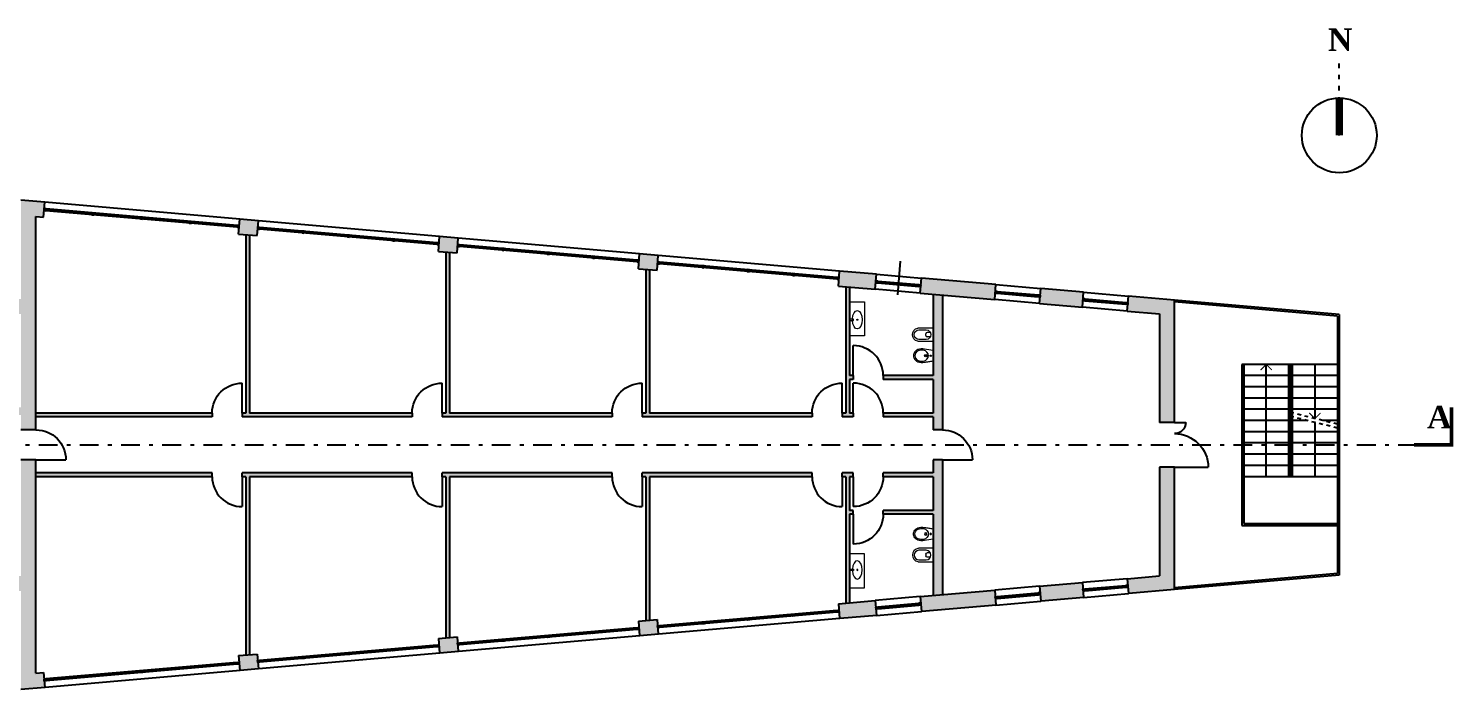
# Model space of a CAD drawing. Header units: inches. Extents: x 151 to 242, y -106 to 63.
# Drawn here: x 201.89 to 239.94, y 8.21 to 25.86 of the extents above; entities that cross this region are included whole.
import ezdxf

# ---------------------------------------------------------------- set-up
doc = ezdxf.new("R2010")
doc.units = ezdxf.units.IN
doc.header["$MEASUREMENT"] = 0
doc.linetypes.add('ACAD_ISO03W100', pattern=[30, 12, -18])
doc.linetypes.add('TRATTOPUNTO', pattern=[1, 0.5, -0.25, 0, -0.25])
doc.layers.add('arredamento', color=253, linetype='Continuous', lineweight=0)
for name, color, linetype in [('Muri', 7, 'Continuous'), ('Porte', 252, 'Continuous'), ('Proiezioni', 7, 'Continuous'), ('Proiezioni leggere', 252, 'Continuous'), ('Quote', 7, 'Continuous'), ('Retini', 252, 'Continuous'), ('Serramenti', 252, 'Continuous'), ('Vetro', 4, 'Continuous')]:
    doc.layers.add(name, color=color, linetype=linetype)
doc.styles.add('Calibri', font='Calibri.ttf')

# ---------------------------------------------------------------- blocks, each defined once
blk = doc.blocks.new('Finestra strombata')
at = {"layer": 'Muri'}
for p, q in [((0, 0), (-0.035, 0.399)), ((1.196, 0.104), (1.161, 0.502))]:
    blk.add_line(p, q, dxfattribs=at)
at = {"layer": 'Proiezioni'}
for p, q in [((1.161, 0.502), (-0.035, 0.399)), ((0, 0), (1.196, 0.104))]:
    blk.add_line(p, q, dxfattribs=at)
at = {"layer": 'Serramenti'}
for p, q in [((1.126, 0.323), (0.03, 0.228)), ((1.131, 0.274), (0.035, 0.179))]:
    blk.add_line(p, q, dxfattribs=at)
for points in [[(-0.015, 0.174), (0.035, 0.179), (0.03, 0.228), (-0.019, 0.224), (-0.015, 0.174)], [(1.18, 0.278), (1.131, 0.274), (1.126, 0.323), (1.176, 0.328), (1.18, 0.278)]]:
    blk.add_lwpolyline(points, dxfattribs=at)
at = {"layer": 'Vetro'}
blk.add_line((0.033, 0.204), (1.128, 0.299), dxfattribs=at)
blk = doc.blocks.new('Wc')
at = {"layer": 'arredamento'}
for p, q in [((0.125, 0.072), (0.125, 0.159)), ((0.155, 0.189), (0.205, 0.189)), ((0.235, 0.072), (0.235, 0.159))]:
    blk.add_line(p, q, dxfattribs=at)
for points in [[(0.36, 0), (0, 0), (0, 0.377, -0.077616), (0.005, 0.408, -0.813141), (0.355, 0.408, -0.077616), (0.36, 0.377)], [(0.05, 0.18), (0.05, 0.38, -0.923077), (0.31, 0.38), (0.31, 0.18, -0.923077)]]:
    blk.add_lwpolyline(points, format="xyb", close=True, dxfattribs=at)
for centre, start, end in [((0.155, 0.159), 90, 180), ((0.205, 0.159), 360, 90)]:
    blk.add_arc(centre, 0.03, start, end, dxfattribs=at)
blk = doc.blocks.new('Bidet')
at = {"layer": 'arredamento'}
blk.add_line((0, 0), (0.281, 0), dxfattribs=at)
for centre, radius in [((0.14, 0.192), 0.035), ((0.14, 0.192), 0.023), ((0.14, 0.062), 0.018)]:
    blk.add_circle(centre, radius, dxfattribs=at)
for centre, radius, start, end in [((0.34, 0.287), 0.345, 162, 185), ((0.14, 0.352), 0.135, 90, 162), ((0.14, 0.352), 0.135, 18, 90), ((-0.059, 0.287), 0.345, 355, 18), ((0.145, 0.27), 0.149, 185.165, 268.3549), ((0.135, 0.271), 0.15, 272, 355)]:
    blk.add_arc(centre, radius, start, end, dxfattribs=at)
blk.add_spline([(0.281, 0), (0.316, 0.23), (0.32, 0.318), (0.302, 0.405), (0.24, 0.49), (0.14, 0.522), (0.041, 0.49), (-0.021, 0.405), (-0.038, 0.317), (-0.035, 0.228), (-0.027, 0.174), (-0.017, 0.112), (0, 0)], degree=3, dxfattribs=at)
blk = doc.blocks.new('Lavandino')
at = {"layer": 'arredamento'}
for p, q in [((0, -0.4), (0, 0)), ((0, 0), (0.909, 0)), ((0.418, -0.076), (0.454, -0.076)), ((0.909, 0), (0.909, -0.4)), ((0.909, -0.4), (0, -0.4))]:
    blk.add_line(p, q, dxfattribs=at)
blk.add_lwpolyline([(0.454, 0), (0.418, 0), (0.418, -0.106), (0.454, -0.106)], close=True, dxfattribs=at)
blk.add_circle((0.434, -0.209), 0.0154, dxfattribs=at)
at = {"layer": 'arredamento', "extrusion": (0, 0, -1)}
blk.add_ellipse((0.435, -0.207), major_axis=(-0.246, 0), ratio=0.533333, start_param=1.648256, end_param=7.784101, dxfattribs=at)
blk = doc.blocks.new('Porta 80cm')
at = {"layer": 'Porte'}
blk.add_line((0, 0), (-0.8, 0), dxfattribs=at)
blk.add_arc((0, 0), 0.8, 90, 180, dxfattribs=at)
blk = doc.blocks.new('Porta scala')
at = {"layer": 'Porte'}
for p, q in [((0, 0), (0.9, 0)), ((0, -1.2), (0.3, -1.2))]:
    blk.add_line(p, q, dxfattribs=at)
for centre, radius, start, end in [((0, 0), 0.9, 270, 0), ((0, -1.2), 0.3, 0, 90)]:
    blk.add_arc(centre, radius, start, end, dxfattribs=at)

msp = doc.modelspace()

# ---------------------------------------------------------------- hatches: boundary and pattern name
at = {"layer": 'Retini'}
h = msp.add_hatch(color=256, dxfattribs=at)
h.dxf.hatch_style = 1
h.paths.add_polyline_path([(162.385, 18.242), (163.25, 18.317), (163.215, 18.716), (161.985, 18.609), (161.985, 15.342), (162.385, 15.342)])
h.paths.add_polyline_path([(162.385, 14.142), (161.985, 14.142), (161.985, 10.875), (163.215, 10.769), (163.25, 11.167), (162.385, 11.242)])
h.paths.add_polyline_path([(165.591, 10.964), (164.445, 11.064), (164.411, 10.665), (165.556, 10.566)])
h.paths.add_polyline_path([(165.556, 18.919), (164.411, 18.819), (164.445, 18.421), (165.591, 18.52)])
h.paths.add_polyline_path([(168.744, 19.195), (166.752, 19.022), (166.786, 18.624), (168.779, 18.796)])
h.paths.add_polyline_path([(170.926, 19.384), (169.94, 19.299), (169.975, 18.9), (170.961, 18.985)])
h.paths.add_polyline_path([(168.779, 10.688), (166.786, 10.861), (166.752, 10.462), (168.744, 10.29)])
h.paths.add_polyline_path([(170.961, 10.499), (169.975, 10.585), (169.94, 10.186), (170.926, 10.101)])
h.paths.add_polyline_path([(168.433, 12.892), (169.762, 12.892), (169.762, 12.992), (168.433, 12.992), (168.433, 13.892), (169.762, 13.892), (169.762, 13.992), (168.433, 13.992), (168.433, 14.342), (168.183, 14.342), (168.183, 10.74), (168.433, 10.718)])
h.paths.add_polyline_path([(168.433, 18.766), (168.183, 18.745), (168.183, 15.142), (168.433, 15.142), (168.433, 15.492), (169.762, 15.492), (169.762, 15.592), (168.433, 15.592), (168.433, 16.492), (169.762, 16.492), (169.762, 16.592), (168.433, 16.592)])
h.paths.add_polyline_path([(170.762, 18.968), (170.662, 18.96), (170.662, 16.592), (170.562, 16.592), (170.562, 16.492), (170.662, 16.492), (170.662, 15.592), (170.562, 15.592), (170.562, 15.492), (170.862, 15.492), (170.862, 15.592), (170.762, 15.592)])
h.paths.add_polyline_path([(170.762, 13.892), (170.862, 13.892), (170.862, 13.992), (170.562, 13.992), (170.562, 13.892), (170.662, 13.892), (170.662, 12.992), (170.562, 12.992), (170.562, 12.892), (170.662, 12.892), (170.662, 10.525), (170.762, 10.516)])
h.paths.add_polyline_path([(176.202, 15.592), (176.102, 15.592), (176.102, 19.431), (176.002, 19.422), (176.002, 15.592), (171.662, 15.592), (171.662, 15.492), (176.202, 15.492)])
h.paths.add_polyline_path([(176.202, 13.992), (171.662, 13.992), (171.662, 13.892), (176.002, 13.892), (176.002, 10.062), (176.102, 10.054), (176.102, 13.892), (176.202, 13.892)])
h.paths.add_polyline_path([(181.542, 13.992), (177.002, 13.992), (177.002, 13.892), (181.342, 13.892), (181.342, 9.599), (181.442, 9.591), (181.442, 13.892), (181.542, 13.892)])
h.paths.add_polyline_path([(181.542, 15.592), (181.442, 15.592), (181.442, 19.894), (181.342, 19.885), (181.342, 15.592), (177.002, 15.592), (177.002, 15.492), (181.542, 15.492)])
h.paths.add_polyline_path([(186.882, 13.992), (182.342, 13.992), (182.342, 13.892), (186.682, 13.892), (186.682, 9.137), (186.782, 9.128), (186.782, 13.892), (186.882, 13.892)])
h.paths.add_polyline_path([(186.782, 20.357), (186.682, 20.348), (186.682, 15.592), (182.342, 15.592), (182.342, 15.492), (186.882, 15.492), (186.882, 15.592), (186.782, 15.592)])
h.paths.add_polyline_path([(192.785, 14.342), (192.385, 14.342), (192.385, 8.642), (192.186, 8.66), (192.152, 8.261), (192.785, 8.206), (192.785, 10.842), (192.885, 10.842), (192.885, 11.242), (192.785, 11.242)])
h.paths.add_polyline_path([(192.785, 18.242), (194.485, 18.242), (194.485, 16.442), (194.485, 15.742), (194.135, 15.742), (194.135, 15.542), (194.735, 15.542), (194.735, 15.742), (194.685, 15.742), (194.685, 18.242), (195.985, 18.242), (195.985, 16.992), (196.185, 16.992), (196.185, 18.242), (196.235, 18.242), (196.235, 18.642), (192.785, 18.642), (192.785, 21.278), (192.152, 21.224), (192.186, 20.825), (192.385, 20.842), (192.385, 15.142), (192.785, 15.142), (192.785, 15.542), (193.135, 15.542), (193.135, 15.742), (192.785, 15.742)])
h.paths.add_polyline_path([(192.385, 15.592), (187.682, 15.592), (187.682, 15.492), (192.385, 15.492)])
h.paths.add_polyline_path([(192.385, 13.992), (187.682, 13.992), (187.682, 13.892), (192.385, 13.892)])
h.paths.add_polyline_path([(176.301, 10.036), (175.803, 10.079), (175.768, 9.681), (176.266, 9.638)])
h.paths.add_polyline_path([(181.641, 9.573), (181.143, 9.617), (181.108, 9.218), (181.606, 9.175)])
h.paths.add_polyline_path([(176.266, 19.847), (175.768, 19.804), (175.803, 19.405), (176.301, 19.448)])
h.paths.add_polyline_path([(181.606, 20.31), (181.108, 20.266), (181.143, 19.868), (181.641, 19.911)])
h.paths.add_polyline_path([(186.946, 20.772), (186.448, 20.729), (186.483, 20.331), (186.981, 20.374)])
h.paths.add_polyline_path([(186.981, 9.111), (186.483, 9.154), (186.448, 8.755), (186.946, 8.712)])
h.paths.add_polyline_path([(202.085, 20.842), (202.285, 20.825), (202.319, 21.224), (201.685, 21.278), (201.685, 18.642), (198.235, 18.642), (198.235, 18.242), (201.685, 18.242), (201.685, 15.742), (197.235, 15.742), (197.235, 15.542), (201.685, 15.542), (201.685, 15.142), (202.085, 15.142)])
h.paths.add_polyline_path([(197.235, 15.742), (196.185, 15.742), (196.185, 15.792), (195.985, 15.792), (195.985, 15.742), (195.935, 15.742), (195.935, 15.542), (197.235, 15.542)])
h.paths.add_polyline_path([(202.085, 14.342), (201.685, 14.342), (201.685, 11.242), (201.585, 11.242), (201.585, 10.842), (201.685, 10.842), (201.685, 8.206), (202.319, 8.261), (202.285, 8.66), (202.085, 8.642)])
h.paths.add_polyline_path([(208.023, 20.729), (207.524, 20.772), (207.49, 20.374), (207.988, 20.331)])
h.paths.add_polyline_path([(207.789, 20.348), (207.689, 20.357), (207.689, 15.592), (207.589, 15.592), (207.589, 15.492), (212.129, 15.492), (212.129, 15.592), (207.789, 15.592)])
h.paths.add_polyline_path([(213.362, 20.266), (212.864, 20.31), (212.83, 19.911), (213.328, 19.868)])
h.paths.add_polyline_path([(206.789, 15.592), (202.085, 15.592), (202.085, 15.492), (206.789, 15.492)])
h.paths.add_polyline_path([(217.469, 15.592), (213.129, 15.592), (213.129, 19.885), (213.029, 19.894), (213.029, 15.592), (212.929, 15.592), (212.929, 15.492), (217.469, 15.492)])
h.paths.add_polyline_path([(222.809, 15.592), (218.469, 15.592), (218.469, 19.422), (218.369, 19.431), (218.369, 15.592), (218.269, 15.592), (218.269, 15.492), (222.809, 15.492)])
h.paths.add_polyline_path([(218.702, 19.804), (218.204, 19.847), (218.17, 19.448), (218.668, 19.405)])
h.paths.add_polyline_path([(224.531, 19.299), (223.544, 19.384), (223.51, 18.985), (224.496, 18.9)])
h.paths.add_polyline_path([(225.726, 19.195), (225.692, 18.796), (227.684, 18.624), (227.719, 19.022)])
h.paths.add_polyline_path([(230.06, 18.819), (228.914, 18.919), (228.88, 18.52), (230.025, 18.421)])
h.paths.add_polyline_path([(232.485, 18.609), (231.255, 18.716), (231.221, 18.317), (232.085, 18.242), (232.085, 15.342), (232.485, 15.342)])
h.paths.add_polyline_path([(232.485, 14.142), (232.085, 14.142), (232.085, 11.242), (231.221, 11.167), (231.255, 10.769), (232.485, 10.875)])
h.paths.add_polyline_path([(230.025, 11.064), (228.88, 10.964), (228.914, 10.566), (230.06, 10.665)])
h.paths.add_polyline_path([(227.684, 10.861), (225.692, 10.688), (225.726, 10.29), (227.719, 10.462)])
h.paths.add_polyline_path([(226.288, 14.342), (226.038, 14.342), (226.038, 13.992), (224.709, 13.992), (224.709, 13.892), (226.038, 13.892), (226.038, 12.992), (224.709, 12.992), (224.709, 12.892), (226.038, 12.892), (226.038, 10.718), (226.288, 10.74)])
h.paths.add_polyline_path([(224.496, 10.585), (223.51, 10.499), (223.544, 10.101), (223.553, 10.101), (224.531, 10.186)])
h.paths.add_polyline_path([(218.668, 10.079), (218.17, 10.036), (218.204, 9.638), (218.213, 9.638), (218.702, 9.681)])
h.paths.add_polyline_path([(226.288, 18.745), (226.038, 18.766), (226.038, 16.592), (224.709, 16.592), (224.709, 16.492), (226.038, 16.492), (226.038, 15.592), (224.709, 15.592), (224.709, 15.492), (226.038, 15.492), (226.038, 15.142), (226.288, 15.142)])
h.paths.add_polyline_path([(223.809, 18.96), (223.709, 18.968), (223.709, 15.592), (223.609, 15.592), (223.609, 15.492), (223.909, 15.492), (223.909, 15.592), (223.809, 15.592), (223.809, 16.492), (223.909, 16.492), (223.909, 16.592), (223.809, 16.592)])
h.paths.add_polyline_path([(223.809, 13.892), (223.909, 13.892), (223.909, 13.992), (223.609, 13.992), (223.609, 13.892), (223.709, 13.892), (223.709, 10.516), (223.809, 10.525), (223.809, 12.892), (223.909, 12.892), (223.909, 12.992), (223.809, 12.992)])
h.paths.add_polyline_path([(222.809, 13.992), (218.269, 13.992), (218.269, 13.892), (218.369, 13.892), (218.369, 10.054), (218.469, 10.062), (218.469, 13.892), (222.809, 13.892)])
h.paths.add_polyline_path([(217.469, 13.992), (212.929, 13.992), (212.929, 13.892), (213.029, 13.892), (213.029, 9.591), (213.129, 9.599), (213.129, 13.892), (217.469, 13.892)])
h.paths.add_polyline_path([(213.328, 9.617), (212.83, 9.573), (212.864, 9.175), (212.873, 9.176), (213.362, 9.218)])
h.paths.add_polyline_path([(212.129, 13.992), (207.589, 13.992), (207.589, 13.892), (207.689, 13.892), (207.689, 9.128), (207.789, 9.137), (207.789, 13.892), (212.129, 13.892)])
h.paths.add_polyline_path([(206.789, 13.992), (202.085, 13.992), (202.085, 13.892), (206.789, 13.892)])
h.paths.add_polyline_path([(207.988, 9.154), (207.49, 9.111), (207.524, 8.712), (207.533, 8.713), (208.023, 8.755)])

# ---------------------------------------------------------------- linework, layer by layer
at = {"layer": 'Muri'}
for p, q in [((202.319, 21.224), (201.685, 21.278)), ((202.285, 20.825), (202.319, 21.224)), ((202.085, 20.842), (202.285, 20.825)), ((202.085, 15.142), (202.085, 20.842)), ((207.49, 20.374), (207.524, 20.772)), ((208.023, 20.729), (207.524, 20.772)), ((207.988, 20.331), (208.023, 20.729)), ((207.49, 20.374), (207.988, 20.331)), ((207.689, 20.357), (207.689, 15.592)), ((207.789, 20.348), (207.789, 15.592)), ((212.83, 19.911), (212.864, 20.31)), ((213.362, 20.266), (212.864, 20.31)), ((213.328, 19.868), (213.362, 20.266)), ((212.83, 19.911), (213.328, 19.868)), ((213.029, 19.894), (213.029, 15.592)), ((213.129, 19.885), (213.129, 15.592)), ((218.17, 19.448), (218.204, 19.847)), ((218.702, 19.804), (218.204, 19.847)), ((218.668, 19.405), (218.702, 19.804)), ((218.17, 19.448), (218.668, 19.405)), ((218.369, 19.431), (218.369, 15.592)), ((218.469, 19.422), (218.469, 15.592)), ((223.51, 18.985), (223.544, 19.384)), ((224.531, 19.299), (223.544, 19.384)), ((227.719, 19.022), (225.726, 19.195)), ((223.51, 18.985), (224.496, 18.9)), ((223.709, 18.968), (223.709, 15.592)), ((223.809, 18.96), (223.809, 16.592)), ((225.692, 18.796), (227.684, 18.624)), ((226.038, 18.766), (226.038, 16.592)), ((226.288, 18.745), (226.288, 15.142)), ((230.06, 18.819), (228.914, 18.919)), ((232.485, 18.609), (231.255, 18.716)), ((228.88, 18.52), (230.025, 18.421)), ((231.221, 18.317), (232.085, 18.242)), ((232.485, 15.342), (232.485, 18.609)), ((232.085, 18.242), (232.085, 15.342)), ((223.909, 16.592), (223.809, 16.592)), ((223.809, 16.492), (223.809, 15.592)), ((223.909, 16.492), (223.809, 16.492)), ((223.909, 16.592), (223.909, 16.492)), ((226.038, 16.592), (224.709, 16.592)), ((224.709, 16.592), (224.709, 16.492)), ((226.038, 16.492), (224.709, 16.492)), ((226.038, 16.492), (226.038, 15.592)), ((206.789, 15.592), (202.085, 15.592)), ((206.789, 15.492), (202.085, 15.492)), ((206.789, 15.592), (206.789, 15.492)), ((207.689, 15.592), (207.589, 15.592)), ((207.589, 15.592), (207.589, 15.492)), ((212.129, 15.492), (207.589, 15.492)), ((212.129, 15.592), (207.789, 15.592)), ((212.129, 15.592), (212.129, 15.492)), ((213.029, 15.592), (212.929, 15.592)), ((212.929, 15.592), (212.929, 15.492)), ((217.469, 15.492), (212.929, 15.492)), ((217.469, 15.592), (213.129, 15.592)), ((217.469, 15.592), (217.469, 15.492)), ((218.369, 15.592), (218.269, 15.592)), ((218.269, 15.592), (218.269, 15.492)), ((222.809, 15.492), (218.269, 15.492)), ((222.809, 15.592), (218.469, 15.592)), ((222.809, 15.592), (222.809, 15.492)), ((223.709, 15.592), (223.609, 15.592)), ((223.609, 15.592), (223.609, 15.492)), ((223.909, 15.492), (223.609, 15.492)), ((223.909, 15.592), (223.809, 15.592)), ((223.909, 15.592), (223.909, 15.492)), ((226.038, 15.592), (224.709, 15.592)), ((224.709, 15.592), (224.709, 15.492)), ((226.038, 15.492), (224.709, 15.492)), ((226.038, 15.492), (226.038, 15.142)), ((232.485, 15.342), (232.085, 15.342)), ((202.085, 15.142), (201.685, 15.142)), ((202.085, 15.142), (201.685, 15.142)), ((226.288, 15.142), (226.038, 15.142)), ((226.288, 15.142), (226.188, 15.142)), ((202.085, 14.342), (201.685, 14.342)), ((202.085, 8.642), (202.085, 14.342)), ((226.038, 14.342), (226.038, 13.992)), ((226.288, 14.342), (226.038, 14.342)), ((226.288, 14.342), (226.188, 14.342)), ((226.288, 14.342), (226.288, 10.74)), ((232.085, 14.142), (232.085, 11.242)), ((232.485, 14.142), (232.085, 14.142)), ((232.485, 10.875), (232.485, 14.142)), ((206.789, 13.992), (202.085, 13.992)), ((206.789, 13.892), (202.085, 13.892)), ((206.789, 13.892), (206.789, 13.992)), ((212.129, 13.992), (207.589, 13.992)), ((207.589, 13.892), (207.589, 13.992)), ((207.689, 13.892), (207.589, 13.892)), ((207.689, 13.892), (207.689, 9.128)), ((212.129, 13.892), (207.789, 13.892)), ((207.789, 13.892), (207.789, 9.137)), ((212.129, 13.892), (212.129, 13.992)), ((217.469, 13.992), (212.929, 13.992)), ((212.929, 13.892), (212.929, 13.992)), ((213.029, 13.892), (212.929, 13.892)), ((213.029, 13.892), (213.029, 9.591)), ((217.469, 13.892), (213.129, 13.892)), ((213.129, 13.892), (213.129, 9.599)), ((217.469, 13.892), (217.469, 13.992)), ((222.809, 13.992), (218.269, 13.992)), ((218.269, 13.892), (218.269, 13.992)), ((218.369, 13.892), (218.269, 13.892)), ((218.369, 13.892), (218.369, 10.054)), ((222.809, 13.892), (218.469, 13.892)), ((218.469, 13.892), (218.469, 10.062)), ((222.809, 13.892), (222.809, 13.992)), ((223.909, 13.992), (223.609, 13.992)), ((223.609, 13.892), (223.609, 13.992)), ((223.709, 13.892), (223.609, 13.892)), ((223.709, 13.892), (223.709, 10.516)), ((223.909, 13.892), (223.809, 13.892)), ((223.809, 13.892), (223.809, 12.992)), ((223.909, 13.892), (223.909, 13.992)), ((226.038, 13.992), (224.709, 13.992)), ((224.709, 13.892), (224.709, 13.992)), ((226.038, 13.892), (224.709, 13.892)), ((226.038, 13.892), (226.038, 12.992)), ((223.909, 12.992), (223.809, 12.992)), ((223.909, 12.892), (223.909, 12.992)), ((226.038, 12.992), (224.709, 12.992)), ((224.709, 12.892), (224.709, 12.992)), ((223.809, 12.892), (223.809, 10.525)), ((223.909, 12.892), (223.809, 12.892)), ((226.038, 12.892), (224.709, 12.892)), ((226.038, 12.892), (226.038, 10.718)), ((228.88, 10.964), (230.025, 11.064)), ((231.221, 11.167), (232.085, 11.242)), ((225.692, 10.688), (227.684, 10.861)), ((230.069, 10.666), (228.923, 10.567)), ((232.485, 10.875), (231.264, 10.77)), ((223.51, 10.499), (224.496, 10.585)), ((223.51, 10.499), (223.544, 10.101)), ((227.727, 10.463), (225.735, 10.29)), ((218.17, 10.036), (218.668, 10.079)), ((218.17, 10.036), (218.204, 9.638)), ((218.668, 10.079), (218.702, 9.681)), ((224.539, 10.187), (223.553, 10.101)), ((212.83, 9.573), (213.328, 9.617)), ((212.83, 9.573), (212.864, 9.175)), ((213.328, 9.617), (213.362, 9.218)), ((218.711, 9.682), (218.213, 9.638)), ((207.49, 9.111), (207.988, 9.154)), ((207.988, 9.154), (208.023, 8.755)), ((213.371, 9.219), (212.873, 9.176)), ((207.49, 9.111), (207.524, 8.712)), ((208.031, 8.756), (207.533, 8.713)), ((202.085, 8.642), (202.285, 8.66)), ((202.285, 8.66), (202.319, 8.261)), ((202.328, 8.262), (201.685, 8.206))]:
    msp.add_line(p, q, dxfattribs=at)
at = {"layer": 'Proiezioni'}
for p, q in [((207.524, 20.772), (202.319, 21.224)), ((212.864, 20.31), (208.023, 20.729)), ((218.204, 19.847), (213.362, 20.266)), ((223.544, 19.384), (218.702, 19.804)), ((225.163, 19.645), (225.085, 18.749)), ((236.885, 18.228), (232.485, 18.609)), ((236.835, 18.182), (232.485, 18.559)), ((236.835, 18.182), (236.835, 11.303)), ((236.885, 18.228), (236.885, 11.257)), ((234.335, 16.892), (234.285, 16.892)), ((235.535, 16.892), (234.335, 16.892)), ((235.535, 13.892), (235.535, 16.892)), ((235.635, 16.892), (235.535, 16.892)), ((235.585, 16.892), (235.585, 13.892)), ((236.885, 16.892), (235.635, 16.892)), ((235.635, 13.892), (235.635, 16.892)), ((235.535, 16.592), (234.335, 16.592)), ((236.835, 16.592), (235.635, 16.592)), ((235.535, 16.292), (234.335, 16.292)), ((235.535, 15.992), (234.335, 15.992)), ((236.835, 16.292), (235.635, 16.292)), ((236.835, 15.992), (235.635, 15.992)), ((235.535, 15.692), (234.335, 15.692)), ((236.835, 15.692), (235.635, 15.692)), ((235.535, 15.392), (234.335, 15.392)), ((236.029, 15.392), (235.635, 15.392)), ((236.835, 15.392), (236.441, 15.392)), ((235.535, 15.092), (234.335, 15.092)), ((236.835, 15.092), (235.635, 15.092)), ((235.535, 14.792), (234.335, 14.792)), ((235.535, 14.492), (234.335, 14.492)), ((236.835, 14.792), (235.635, 14.792)), ((236.835, 14.492), (235.635, 14.492)), ((235.535, 14.192), (234.335, 14.192)), ((236.835, 14.192), (235.635, 14.192)), ((234.335, 13.892), (234.285, 13.892)), ((235.535, 13.892), (234.335, 13.892)), ((235.635, 13.892), (235.535, 13.892)), ((236.885, 13.892), (235.635, 13.892)), ((234.285, 12.592), (236.835, 12.592)), ((234.335, 12.642), (236.885, 12.642)), ((236.835, 11.303), (232.485, 10.926)), ((236.885, 11.257), (232.485, 10.875)), ((223.553, 10.101), (218.711, 9.682)), ((218.213, 9.638), (213.371, 9.219)), ((212.873, 9.176), (208.031, 8.756)), ((207.533, 8.713), (202.328, 8.262))]:
    msp.add_line(p, q, dxfattribs=at)
at = {"layer": 'Proiezioni', "linetype": 'TRATTOPUNTO'}
msp.add_line((151.558, 14.742), (238.885, 14.742), dxfattribs=at)
at = {"layer": 'Proiezioni'}
for points, const_width in [([(236.885, 23.009), (236.885, 24.009)], 0.2), ([(238.885, 14.742), (239.885, 14.742), (239.885, 15.742)], 0.1)]:
    msp.add_lwpolyline(points, dxfattribs=dict(at, const_width=const_width))
for points in [[(234.285, 16.892), (234.285, 12.592)], [(234.335, 16.892), (234.335, 13.892)], [(234.335, 16.892), (234.335, 12.642)]]:
    msp.add_lwpolyline(points, dxfattribs=at)
msp.add_circle((236.885, 23.009), 1, dxfattribs=at)
at = {"layer": 'Proiezioni leggere'}
for p, q in [((207.455, 20.553), (202.349, 20.995)), ((207.459, 20.602), (202.354, 21.045)), ((212.799, 20.14), (208.057, 20.551)), ((212.795, 20.09), (208.053, 20.501)), ((218.135, 19.627), (213.393, 20.038)), ((218.139, 19.677), (213.397, 20.088)), ((223.475, 19.164), (218.733, 19.575)), ((223.479, 19.214), (218.737, 19.625)), ((234.935, 13.892), (234.935, 16.892)), ((236.235, 16.892), (236.235, 15.444)), ((236.235, 15.341), (236.235, 13.892)), ((223.475, 10.32), (218.733, 9.909)), ((223.479, 10.271), (218.737, 9.86)), ((218.135, 9.858), (213.393, 9.447)), ((218.139, 9.808), (213.397, 9.397)), ((212.795, 9.395), (208.053, 8.984)), ((212.799, 9.345), (208.057, 8.934)), ((207.455, 8.932), (202.349, 8.49)), ((207.459, 8.882), (202.354, 8.44))]:
    msp.add_line(p, q, dxfattribs=at)
at = {"layer": 'Proiezioni leggere', "linetype": 'TRATTOPUNTO', "ltscale": 0.2}
for p, q in [((236.835, 15.294), (235.635, 15.594)), ((236.835, 15.191), (235.635, 15.491))]:
    msp.add_line(p, q, dxfattribs=at)
at = {"layer": 'Proiezioni leggere'}
for points in [[(202.349, 20.995), (202.354, 21.045), (202.304, 21.049), (202.3, 20.999), (202.349, 20.995)], [(203.626, 20.884), (203.63, 20.934), (203.58, 20.939), (203.576, 20.889), (203.626, 20.884)], [(204.927, 20.772), (204.932, 20.821), (204.882, 20.826), (204.877, 20.776), (204.927, 20.772)], [(206.229, 20.659), (206.233, 20.709), (206.183, 20.713), (206.179, 20.663), (206.229, 20.659)], [(207.505, 20.548), (207.509, 20.598), (207.459, 20.602), (207.455, 20.553), (207.505, 20.548)], [(208.053, 20.501), (208.057, 20.551), (208.007, 20.555), (208.003, 20.505), (208.053, 20.501)], [(209.238, 20.398), (209.243, 20.448), (209.193, 20.452), (209.189, 20.402), (209.238, 20.398)], [(210.449, 20.293), (210.453, 20.343), (210.403, 20.347), (210.399, 20.297), (210.449, 20.293)], [(211.659, 20.188), (211.664, 20.238), (211.614, 20.242), (211.61, 20.192), (211.659, 20.188)], [(212.845, 20.085), (212.849, 20.135), (212.799, 20.14), (212.795, 20.09), (212.845, 20.085)], [(213.393, 20.038), (213.397, 20.088), (213.347, 20.092), (213.343, 20.042), (213.393, 20.038)], [(214.578, 19.935), (214.583, 19.985), (214.533, 19.989), (214.529, 19.939), (214.578, 19.935)], [(215.789, 19.83), (215.793, 19.88), (215.743, 19.884), (215.739, 19.835), (215.789, 19.83)], [(216.999, 19.725), (217.004, 19.775), (216.954, 19.779), (216.95, 19.73), (216.999, 19.725)], [(218.185, 19.623), (218.189, 19.672), (218.139, 19.677), (218.135, 19.627), (218.185, 19.623)], [(218.733, 19.575), (218.737, 19.625), (218.687, 19.629), (218.683, 19.579), (218.733, 19.575)], [(219.918, 19.472), (219.923, 19.522), (219.873, 19.527), (219.869, 19.477), (219.918, 19.472)], [(221.129, 19.367), (221.133, 19.417), (221.083, 19.422), (221.079, 19.372), (221.129, 19.367)], [(222.339, 19.263), (222.344, 19.312), (222.294, 19.317), (222.29, 19.267), (222.339, 19.263)], [(223.525, 19.16), (223.529, 19.21), (223.479, 19.214), (223.475, 19.164), (223.525, 19.16)], [(223.525, 10.325), (223.529, 10.275), (223.479, 10.271), (223.475, 10.32), (223.525, 10.325)], [(218.733, 9.909), (218.737, 9.86), (218.687, 9.855), (218.683, 9.905), (218.733, 9.909)], [(219.918, 10.012), (219.923, 9.962), (219.873, 9.958), (219.869, 10.008), (219.918, 10.012)], [(221.129, 10.117), (221.133, 10.067), (221.083, 10.063), (221.079, 10.113), (221.129, 10.117)], [(222.339, 10.222), (222.344, 10.172), (222.294, 10.168), (222.29, 10.218), (222.339, 10.222)], [(214.578, 9.549), (214.583, 9.5), (214.533, 9.495), (214.529, 9.545), (214.578, 9.549)], [(215.789, 9.654), (215.793, 9.604), (215.743, 9.6), (215.739, 9.65), (215.789, 9.654)], [(216.999, 9.759), (217.004, 9.709), (216.954, 9.705), (216.95, 9.755), (216.999, 9.759)], [(218.185, 9.862), (218.189, 9.812), (218.139, 9.808), (218.135, 9.858), (218.185, 9.862)], [(210.449, 9.191), (210.453, 9.142), (210.403, 9.137), (210.399, 9.187), (210.449, 9.191)], [(211.659, 9.296), (211.664, 9.247), (211.614, 9.242), (211.61, 9.292), (211.659, 9.296)], [(212.845, 9.399), (212.849, 9.349), (212.799, 9.345), (212.795, 9.395), (212.845, 9.399)], [(213.393, 9.447), (213.397, 9.397), (213.347, 9.392), (213.343, 9.442), (213.393, 9.447)], [(206.229, 8.826), (206.233, 8.776), (206.183, 8.772), (206.179, 8.821), (206.229, 8.826)], [(207.505, 8.936), (207.509, 8.886), (207.459, 8.882), (207.455, 8.932), (207.505, 8.936)], [(208.053, 8.984), (208.057, 8.934), (208.007, 8.93), (208.003, 8.979), (208.053, 8.984)], [(209.238, 9.087), (209.243, 9.037), (209.193, 9.032), (209.189, 9.082), (209.238, 9.087)], [(202.349, 8.49), (202.354, 8.44), (202.304, 8.435), (202.3, 8.485), (202.349, 8.49)], [(203.626, 8.6), (203.63, 8.55), (203.58, 8.546), (203.576, 8.596), (203.626, 8.6)], [(204.927, 8.713), (204.932, 8.663), (204.882, 8.659), (204.877, 8.709), (204.927, 8.713)]]:
    msp.add_lwpolyline(points, dxfattribs=at)
at = {"layer": 'Proiezioni leggere', "const_width": 0.03}
for points in [[(234.785, 16.742), (234.935, 16.892), (235.085, 16.742)], [(236.385, 15.594), (236.235, 15.444), (236.085, 15.594)]]:
    msp.add_lwpolyline(points, dxfattribs=at)
at = {"layer": 'Quote', "linetype": 'ACAD_ISO03W100', "ltscale": 0.01}
msp.add_line((236.885, 23.009), (236.885, 25.009), dxfattribs=at)
at = {"layer": 'Vetro'}
for p, q in [((203.578, 20.914), (202.352, 21.02)), ((204.88, 20.801), (203.628, 20.909)), ((206.181, 20.688), (204.929, 20.797)), ((207.457, 20.577), (206.231, 20.684)), ((209.191, 20.427), (208.055, 20.526)), ((210.401, 20.322), (209.241, 20.423)), ((211.612, 20.217), (210.451, 20.318)), ((212.797, 20.115), (211.662, 20.213)), ((214.531, 19.964), (213.395, 20.063)), ((215.741, 19.859), (214.581, 19.96)), ((216.952, 19.755), (215.791, 19.855)), ((218.137, 19.652), (217.002, 19.75)), ((219.871, 19.502), (218.735, 19.6)), ((221.081, 19.397), (219.921, 19.497)), ((222.292, 19.292), (221.131, 19.392)), ((223.477, 19.189), (222.341, 19.287)), ((223.477, 10.295), (222.341, 10.197)), ((219.871, 9.983), (218.735, 9.884)), ((221.081, 10.088), (219.921, 9.987)), ((222.292, 10.193), (221.131, 10.092)), ((214.531, 9.52), (213.395, 9.422)), ((215.741, 9.625), (214.581, 9.524)), ((216.952, 9.73), (215.791, 9.629)), ((218.137, 9.833), (217.002, 9.734)), ((210.401, 9.162), (209.241, 9.062)), ((211.612, 9.267), (210.451, 9.167)), ((212.797, 9.37), (211.662, 9.271)), ((206.181, 8.796), (204.929, 8.688)), ((207.457, 8.907), (206.231, 8.801)), ((209.191, 9.057), (208.055, 8.959)), ((203.578, 8.571), (202.352, 8.465)), ((204.88, 8.684), (203.628, 8.575))]:
    msp.add_line(p, q, dxfattribs=at)

# ---------------------------------------------------------------- block references
at = {"layer": 'Muri', "xscale": -1}
for p in [(225.692, 18.796), (228.88, 18.52), (231.221, 18.317)]:
    msp.add_blockref('Finestra strombata', p, dxfattribs=at)
at = {"layer": 'Muri'}
for name, p, rotation in [('Lavandino', (223.809, 17.65), 90.00000000000001), ('Wc', (226.038, 17.506), 90.00000000000001), ('Bidet', (226.038, 16.984), 90.00000000000001), ('Finestra strombata', (231.221, 11.167), 180), ('Finestra strombata', (225.692, 10.688), 180), ('Finestra strombata', (228.88, 10.964), 180)]:
    msp.add_blockref(name, p, dxfattribs=dict(at, rotation=rotation))
at = {"layer": 'Muri', "xscale": -1, "rotation": 90}
for name, p in [('Bidet', (226.038, 12.501)), ('Lavandino', (223.809, 11.835)), ('Wc', (226.038, 11.978))]:
    msp.add_blockref(name, p, dxfattribs=at)
at = {"layer": 'Porte', "xscale": -1, "rotation": 180}
msp.add_blockref('Porta scala', (232.485, 14.142), dxfattribs=at)
at = {"layer": 'Quote'}
for p, rotation in [((223.909, 16.592), 270), ((223.909, 15.592), 270), ((207.589, 13.892), 90.00000000000001), ((212.929, 13.892), 90.00000000000001), ((218.269, 13.892), 90.00000000000001), ((223.609, 13.892), 90.00000000000001)]:
    msp.add_blockref('Porta 80cm', p, dxfattribs=dict(at, rotation=rotation))
at = {"layer": 'Quote', "xscale": -1}
for p, rotation in [((207.589, 15.592), 90), ((212.929, 15.592), 90), ((218.269, 15.592), 90), ((223.609, 15.592), 90), ((223.909, 13.892), 270), ((223.909, 12.892), 270)]:
    msp.add_blockref('Porta 80cm', p, dxfattribs=dict(at, rotation=rotation))
for p in [(202.085, 14.342), (226.288, 14.342)]:
    msp.add_blockref('Porta 80cm', p, dxfattribs=at)

# ---------------------------------------------------------------- texts
at = {"layer": 'Quote', "char_height": 0.6, "style": 'Calibri'}
for s, insert, attachment_point in [('\\pi0.34659;{\\fTimes New Roman|b1|i0|c0|p18;N}', (236.236, 25.865), 1), ('{\\fTimes New Roman|b1|i0|c0|p18;A}', (239.885, 15.784), 3)]:
    msp.add_mtext_dynamic_manual_height_columns(s, width=1.31746, gutter_width=1.75, heights=[0], dxfattribs=dict(at, insert=insert, attachment_point=attachment_point))

doc.saveas('drawing.dxf')
